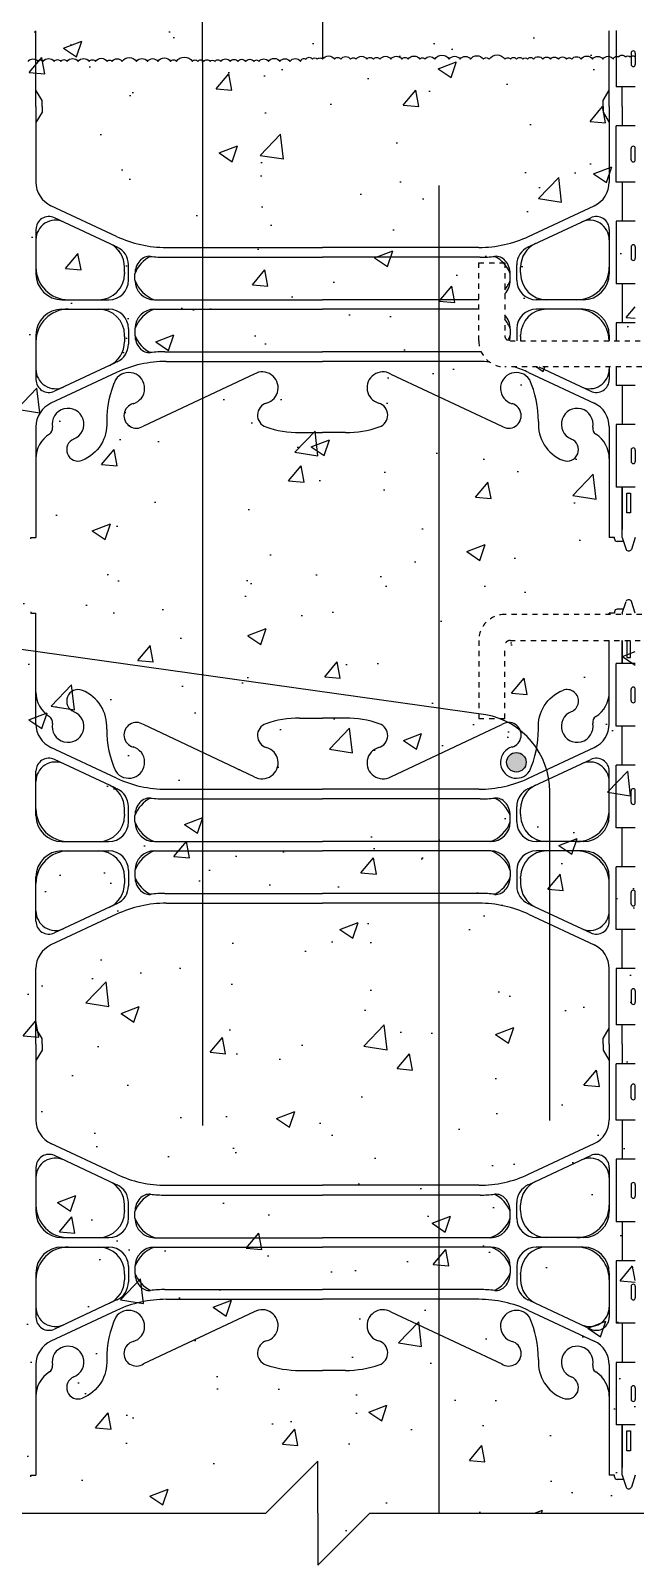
# Model space of a CAD drawing. Header units: inches. Extents: x 142.7 to 205, y -65.8 to 13.3.
# Drawn here: x 165.69 to 177.29, y -46.84 to -17.39 of the extents above; entities that cross this region are included whole.
import ezdxf

# ---------------------------------------------------------------- set-up
doc = ezdxf.new("R2010")
doc.units = ezdxf.units.IN
doc.header["$LTSCALE"] = 0.5
doc.header["$MEASUREMENT"] = 0
doc.linetypes.add('HIDDEN2', pattern=[0.1875, 0.125, -0.0625])
for name, color, linetype in [('HATCH', 12, 'Continuous'), ('LINE15', 9, 'Continuous'), ('line25', 2, 'Continuous'), ('LINE3', 3, 'Continuous'), ('LINE9', 9, 'Continuous'), ('Web_Edge', 9, 'Continuous')]:
    doc.layers.add(name, color=color, linetype=linetype)

msp = doc.modelspace()

# ---------------------------------------------------------------- hatches: boundary and pattern name
at = {"layer": 'HATCH'}
h = msp.add_hatch(dxfattribs=at)
h.set_pattern_fill('AR-CONC', color=256, scale=0.5, style=0)
edge = h.paths.add_edge_path()
edge.add_line((177.294, -9.842), (177.294, 8.158))
edge.add_line((177.294, 8.158), (170.106, 8.158))
edge.add_line((170.106, 8.158), (169.106, 7.158))
edge.add_line((169.106, 7.158), (169.106, 8.158))
edge.add_line((169.106, 8.158), (169.106, 9.158))
edge.add_line((169.106, 9.158), (168.106, 8.158))
edge.add_line((168.106, 8.158), (165.294, 8.158))
edge.add_line((165.294, 8.158), (165.294, -9.842))
edge.add_line((165.294, -9.842), (165.294, -17.977))
edge.add_spline(control_points=[(165.294, -17.977), (165.419, -18.041), (165.617, -18.142), (165.874, -17.856), (166.226, -18.15), (166.593, -17.878), (166.847, -18.15), (167.106, -17.956), (167.354, -18.167), (167.552, -18.027), (167.735, -18.011), (167.824, -18.135), (167.962, -18.172), (168.065, -18.048), (168.193, -17.998), (168.31, -17.963), (168.372, -17.987), (168.406, -18.029), (168.422, -18.084), (168.493, -18.11), (168.589, -18.134), (168.739, -18.142), (168.862, -18.067), (168.971, -18.059), (169.039, -18.047), (169.121, -18.063), (169.217, -18.109), (169.301, -18.147), (169.393, -18.153), (169.427, -18.063), (169.53, -18.045), (169.597, -17.984), (169.677, -17.992), (169.767, -17.989), (169.871, -17.993), (169.952, -18.031), (170.069, -18.095), (170.234, -18.108), (170.386, -18.041), (170.519, -17.965), (170.656, -17.947), (170.78, -17.941), (170.87, -17.968), (170.922, -18.054), (171.03, -18.121), (171.153, -18.158), (171.251, -18.149), (171.294, -18.145)], knot_values=[0, 0, 0, 0, 0.36882, 0.580962, 0.956064, 1.413946, 1.635694, 1.852394, 2.204033, 2.360582, 2.542219, 2.677797, 2.79395, 2.907785, 3.117226, 3.20968, 3.262351, 3.303115, 3.370216, 3.421138, 3.515057, 3.674522, 3.85319, 3.927977, 3.999794, 4.060692, 4.173001, 4.317056, 4.339836, 4.436406, 4.53825, 4.640095, 4.685656, 4.773056, 4.912503, 4.988734, 5.039656, 5.313971, 5.43662, 5.538465, 5.77077, 5.839112, 5.911139, 6.039898, 6.121993, 6.287819, 6.41534, 6.41534, 6.41534, 6.41534], degree=3, periodic=0)
edge.add_spline(control_points=[(171.294, -18.145), (171.336, -18.149), (171.434, -18.158), (171.558, -18.121), (171.666, -18.054), (171.717, -17.968), (171.807, -17.941), (171.931, -17.947), (172.068, -17.965), (172.201, -18.041), (172.354, -18.108), (172.518, -18.095), (172.636, -18.031), (172.717, -17.993), (172.821, -17.989), (172.91, -17.992), (172.991, -17.984), (173.058, -18.045), (173.161, -18.063), (173.194, -18.153), (173.253, -18.149), (173.277, -18.144), (173.294, -18.139)], knot_values=[4.266465, 4.266465, 4.266465, 4.266465, 4.393986, 4.559812, 4.641907, 4.770665, 4.842693, 4.911035, 5.14334, 5.245184, 5.367834, 5.642148, 5.693071, 5.769302, 5.908749, 5.996148, 6.04171, 6.143555, 6.245399, 6.341968, 6.364749, 6.41534, 6.41534, 6.41534, 6.41534], degree=3, periodic=0)
edge.add_spline(control_points=[(173.294, -18.139), (173.31, -18.144), (173.334, -18.149), (173.393, -18.153), (173.427, -18.063), (173.53, -18.045), (173.597, -17.984), (173.677, -17.992), (173.767, -17.989), (173.871, -17.993), (173.952, -18.031), (174.069, -18.095), (174.234, -18.108), (174.386, -18.041), (174.519, -17.965), (174.656, -17.947), (174.78, -17.941), (174.87, -17.968), (174.922, -18.054), (175.03, -18.121), (175.153, -18.158), (175.251, -18.149), (175.294, -18.145)], knot_values=[4.266465, 4.266465, 4.266465, 4.266465, 4.317056, 4.339836, 4.436406, 4.53825, 4.640095, 4.685656, 4.773056, 4.912503, 4.988734, 5.039656, 5.313971, 5.43662, 5.538465, 5.77077, 5.839112, 5.911139, 6.039898, 6.121993, 6.287819, 6.41534, 6.41534, 6.41534, 6.41534], degree=3, periodic=0)
edge.add_spline(control_points=[(175.294, -18.145), (175.336, -18.149), (175.434, -18.158), (175.558, -18.121), (175.666, -18.054), (175.717, -17.968), (175.807, -17.941), (175.931, -17.947), (176.068, -17.965), (176.201, -18.041), (176.354, -18.108), (176.518, -18.095), (176.636, -18.031), (176.717, -17.993), (176.821, -17.989), (176.91, -17.992), (176.991, -17.984), (177.058, -18.045), (177.161, -18.063), (177.194, -18.153), (177.253, -18.149), (177.277, -18.144), (177.294, -18.139)], knot_values=[4.266465, 4.266465, 4.266465, 4.266465, 4.393986, 4.559812, 4.641907, 4.770665, 4.842693, 4.911035, 5.14334, 5.245184, 5.367834, 5.642148, 5.693071, 5.769302, 5.908749, 5.996148, 6.04171, 6.143555, 6.245399, 6.341968, 6.364749, 6.41534, 6.41534, 6.41534, 6.41534], degree=3, periodic=0)
edge.add_line((177.294, -18.139), (177.294, -9.842))
h = msp.add_hatch(dxfattribs=at)
h.set_pattern_fill('AR-CONC', color=256, scale=0.5, style=0)
edge = h.paths.add_edge_path()
edge.add_line((177.294, -23.842), (174.79, -23.842))
edge.add_arc((174.79, -23.342), 0.5, 180, 270, ccw=False)
edge.add_line((174.29, -23.342), (174.29, -21.842))
edge.add_line((174.29, -21.842), (174.79, -21.842))
edge.add_line((174.79, -21.842), (174.79, -23.242))
edge.add_arc((174.89, -23.242), 0.1, 180, 270)
edge.add_line((174.89, -23.342), (177.294, -23.342))
edge.add_line((177.294, -23.342), (177.294, -18.967))
edge.add_line((177.294, -18.967), (177.294, -18.139))
edge.add_spline(control_points=[(177.294, -18.139), (177.277, -18.144), (177.253, -18.149), (177.194, -18.153), (177.161, -18.063), (177.058, -18.045), (176.991, -17.984), (176.91, -17.992), (176.821, -17.989), (176.717, -17.993), (176.636, -18.031), (176.518, -18.095), (176.354, -18.108), (176.201, -18.041), (176.068, -17.965), (175.931, -17.947), (175.807, -17.941), (175.717, -17.968), (175.666, -18.054), (175.558, -18.121), (175.434, -18.158), (175.336, -18.149), (175.294, -18.145)], knot_values=[4.266465, 4.266465, 4.266465, 4.266465, 4.317056, 4.339836, 4.436406, 4.53825, 4.640095, 4.685656, 4.773056, 4.912503, 4.988734, 5.039656, 5.313971, 5.43662, 5.538465, 5.77077, 5.839112, 5.911139, 6.039898, 6.121993, 6.287819, 6.41534, 6.41534, 6.41534, 6.41534], degree=3, periodic=0)
edge.add_spline(control_points=[(175.294, -18.145), (175.251, -18.149), (175.153, -18.158), (175.03, -18.121), (174.922, -18.054), (174.87, -17.968), (174.78, -17.941), (174.656, -17.947), (174.519, -17.965), (174.386, -18.041), (174.234, -18.108), (174.069, -18.095), (173.952, -18.031), (173.871, -17.993), (173.767, -17.989), (173.677, -17.992), (173.597, -17.984), (173.53, -18.045), (173.427, -18.063), (173.393, -18.153), (173.334, -18.149), (173.31, -18.144), (173.294, -18.139)], knot_values=[4.266465, 4.266465, 4.266465, 4.266465, 4.393986, 4.559812, 4.641907, 4.770665, 4.842693, 4.911035, 5.14334, 5.245184, 5.367834, 5.642148, 5.693071, 5.769302, 5.908749, 5.996148, 6.04171, 6.143555, 6.245399, 6.341968, 6.364749, 6.41534, 6.41534, 6.41534, 6.41534], degree=3, periodic=0)
edge.add_spline(control_points=[(173.294, -18.139), (173.277, -18.144), (173.253, -18.149), (173.194, -18.153), (173.161, -18.063), (173.058, -18.045), (172.991, -17.984), (172.91, -17.992), (172.821, -17.989), (172.717, -17.993), (172.636, -18.031), (172.518, -18.095), (172.354, -18.108), (172.201, -18.041), (172.068, -17.965), (171.931, -17.947), (171.807, -17.941), (171.717, -17.968), (171.666, -18.054), (171.558, -18.121), (171.434, -18.158), (171.336, -18.149), (171.294, -18.145)], knot_values=[4.266465, 4.266465, 4.266465, 4.266465, 4.317056, 4.339836, 4.436406, 4.53825, 4.640095, 4.685656, 4.773056, 4.912503, 4.988734, 5.039656, 5.313971, 5.43662, 5.538465, 5.77077, 5.839112, 5.911139, 6.039898, 6.121993, 6.287819, 6.41534, 6.41534, 6.41534, 6.41534], degree=3, periodic=0)
edge.add_spline(control_points=[(171.294, -18.145), (171.251, -18.149), (171.153, -18.158), (171.03, -18.121), (170.922, -18.054), (170.87, -17.968), (170.78, -17.941), (170.656, -17.947), (170.519, -17.965), (170.386, -18.041), (170.234, -18.108), (170.069, -18.095), (169.952, -18.031), (169.871, -17.993), (169.767, -17.989), (169.677, -17.992), (169.597, -17.984), (169.53, -18.045), (169.427, -18.063), (169.393, -18.153), (169.301, -18.147), (169.217, -18.109), (169.121, -18.063), (169.039, -18.047), (168.971, -18.059), (168.862, -18.067), (168.739, -18.142), (168.589, -18.134), (168.493, -18.11), (168.422, -18.084), (168.406, -18.029), (168.372, -17.987), (168.31, -17.963), (168.193, -17.998), (168.065, -18.048), (167.962, -18.172), (167.824, -18.135), (167.735, -18.011), (167.552, -18.027), (167.354, -18.167), (167.106, -17.956), (166.847, -18.15), (166.593, -17.878), (166.226, -18.15), (165.874, -17.856), (165.617, -18.142), (165.419, -18.041), (165.294, -17.977)], knot_values=[0, 0, 0, 0, 0.127521, 0.293347, 0.375442, 0.5042, 0.576228, 0.64457, 0.876875, 0.97872, 1.101369, 1.375684, 1.426606, 1.502837, 1.642284, 1.729684, 1.775245, 1.87709, 1.978934, 2.075503, 2.098284, 2.242339, 2.354648, 2.415546, 2.487363, 2.56215, 2.740817, 2.900283, 2.994201, 3.045124, 3.112225, 3.152989, 3.20566, 3.298114, 3.507555, 3.62139, 3.737542, 3.87312, 4.054757, 4.211307, 4.562946, 4.779646, 5.001394, 5.459275, 5.834378, 6.04652, 6.41534, 6.41534, 6.41534, 6.41534], degree=3, periodic=0)
edge.add_line((165.294, -17.977), (165.294, -27.842))
edge.add_line((165.294, -27.842), (165.294, -42.592))
edge.add_line((165.294, -42.592), (165.294, -45.842))
edge.add_line((165.294, -45.842), (170.203, -45.842))
edge.add_line((170.203, -45.842), (171.203, -44.842))
edge.add_line((171.203, -44.842), (171.203, -45.842))
edge.add_line((171.203, -45.842), (171.203, -46.842))
edge.add_line((171.203, -46.842), (172.203, -45.842))
edge.add_line((172.203, -45.842), (177.294, -45.842))
edge.add_line((177.294, -45.842), (177.294, -33.467))
edge.add_line((177.294, -33.467), (177.294, -29.092))
edge.add_line((177.294, -29.092), (174.89, -29.092))
edge.add_arc((174.89, -29.192), 0.1, 90, 180)
edge.add_line((174.79, -29.192), (174.79, -30.592))
edge.add_line((174.79, -30.592), (174.29, -30.592))
edge.add_line((174.29, -30.592), (174.29, -29.092))
edge.add_arc((174.79, -29.092), 0.5, 90, 180, ccw=False)
edge.add_line((174.79, -28.592), (177.294, -28.592))
edge.add_line((177.294, -28.592), (177.294, -23.842))
at = {"layer": 'LINE3'}
msp.add_hatch(color=256, dxfattribs=at).paths.add_polyline_path([(175.2, -31.43, 1), (174.825, -31.43, 1)])

# ---------------------------------------------------------------- linework, layer by layer
at = {"layer": 'HATCH'}
for points in [[(165.645, -17.977, -0.520567), (165.829, -17.977, -0.520567), (165.934, -17.977, -0.520567), (166.144, -17.977, -0.520567), (166.269, -17.977, -0.520567), (166.395, -17.977, -0.520567), (166.605, -17.977, -0.520567), (166.815, -17.977, -0.520567), (166.936, -17.977, -0.520567), (167.161, -17.977, -0.520567), (167.256, -17.977, -0.520567), (167.445, -17.977, -0.520567), (167.723, -17.977, -0.520567), (167.933, -17.977, -0.520567), (168.132, -17.977, -0.520567), (168.379, -17.977, -0.520567), (168.489, -17.977, -0.520567), (168.795, -17.977, -0.520567), (168.9, -17.977, -0.520567), (169.015, -17.977, -0.520567), (169.136, -17.977, -0.520567), (169.225, -17.977, -0.520567), (169.341, -17.977, -0.520567), (169.519, -17.977, -0.520567), (169.666, -17.977, -0.520567), (169.818, -17.977, -0.520567), (169.975, -17.977, -0.520567), (170.075, -17.977, -0.520567), (170.254, -17.977, -0.520567), (170.474, -17.977, -0.520567), (170.668, -17.977, -0.520567), (170.873, -17.977, -0.520567), (170.972, -17.934, -0.520567), (171.103, -17.934, -0.520567), (171.193, -17.934, -0.439264), (171.294, -17.934)], [(171.294, -17.934, -0.520567), (171.524, -17.934, -0.520567), (171.645, -17.934, -0.520567), (171.829, -17.934, -0.520567), (171.934, -17.934, -0.520567), (172.144, -17.934, -0.520567), (172.269, -17.934, -0.520567), (172.395, -17.934, -0.520567), (172.605, -17.934, -0.520567), (172.815, -17.934, -0.520567), (172.936, -17.934, -0.520567), (173.161, -17.934, -0.520567), (173.256, -17.934, -0.520567), (173.445, -17.934, -0.520567), (173.723, -17.934, -0.520567), (173.933, -17.934, -0.520567), (174.132, -17.934, -0.520567), (174.379, -17.934, -0.520567), (174.489, -17.934, -0.520567), (174.795, -17.934, -0.520567), (174.9, -17.934, -0.520567), (175.015, -17.934, -0.520567), (175.136, -17.934, -0.520567), (175.225, -17.934, -0.520567), (175.341, -17.934, -0.520567), (175.519, -17.934, -0.520567), (175.666, -17.934, -0.520567), (175.818, -17.934, -0.520567), (175.975, -17.934, -0.520567), (176.075, -17.934, -0.520567), (176.254, -17.934, -0.520567), (176.474, -17.934, -0.520567), (176.668, -17.934, -0.520567), (176.873, -17.934, -0.520567), (176.972, -17.892, -0.520567), (177.103, -17.892, -0.520567), (177.193, -17.892, -0.439264), (177.294, -17.892)]]:
    msp.add_lwpolyline(points, format="xyb", dxfattribs=at)
at = {"layer": 'LINE15', "linetype": 'HIDDEN2'}
for points in [[(174.79, -23.842, -0.414214), (174.29, -23.342), (174.29, -21.842), (174.79, -21.842), (174.79, -23.242, 0.414214), (174.89, -23.342)], [(174.79, -28.592, 0.414214), (174.29, -29.092), (174.29, -30.592), (174.79, -30.592), (174.79, -29.192, -0.414214), (174.89, -29.092)]]:
    msp.add_lwpolyline(points, format="xyb", dxfattribs=at)
for points in [[(174.89, -23.342), (181.419, -23.342)], [(181.419, -23.842), (174.79, -23.842)], [(181.419, -28.592), (174.79, -28.592)], [(174.89, -29.092), (181.419, -29.092)]]:
    msp.add_lwpolyline(points, dxfattribs=at)
at = {"layer": 'line25'}
for p, q in [((176.929, -17.387), (176.929, -18.467)), ((177.214, -17.817), (177.214, -18.037)), ((177.254, -17.777), (177.254, -17.777)), ((177.294, -17.817), (177.294, -18.037)), ((177.294, -17.872), (177.294, -17.872)), ((177.254, -18.077), (177.254, -18.077)), ((177.294, -17.982), (177.294, -17.982)), ((177.294, -18.467), (176.929, -18.467)), ((177.294, -19.217), (176.929, -19.217)), ((176.929, -20.297), (176.929, -19.217)), ((177.214, -19.867), (177.214, -19.647)), ((177.254, -19.607), (177.254, -19.607)), ((177.294, -19.867), (177.294, -19.647)), ((177.294, -19.702), (177.294, -19.702)), ((177.254, -19.907), (177.254, -19.907)), ((177.294, -19.812), (177.294, -19.812)), ((177.294, -20.297), (176.929, -20.297)), ((177.294, -21.047), (176.929, -21.047)), ((176.929, -21.047), (176.929, -22.247)), ((177.254, -21.497), (177.254, -21.497)), ((177.214, -21.537), (177.214, -21.757)), ((177.294, -21.537), (177.294, -21.757)), ((177.294, -21.592), (177.294, -21.592)), ((177.294, -21.702), (177.294, -21.702)), ((177.254, -21.797), (177.254, -21.797)), ((177.294, -22.247), (176.929, -22.247)), ((177.294, -22.997), (176.929, -22.997)), ((176.929, -22.997), (176.929, -23.342)), ((176.929, -23.842), (176.929, -24.197)), ((177.294, -24.197), (176.929, -24.197)), ((177.294, -24.947), (176.929, -24.947)), ((176.929, -24.947), (176.929, -26.147)), ((177.214, -25.437), (177.214, -25.657)), ((177.254, -25.397), (177.254, -25.397)), ((177.294, -25.437), (177.294, -25.657)), ((177.294, -25.492), (177.294, -25.492)), ((177.294, -25.602), (177.294, -25.602)), ((177.254, -25.697), (177.254, -25.697)), ((177.294, -26.147), (176.929, -26.147)), ((177.294, -29.537), (176.929, -29.537)), ((176.929, -30.737), (176.929, -29.537)), ((177.214, -30.247), (177.214, -30.027)), ((177.254, -29.987), (177.254, -29.987)), ((177.294, -30.247), (177.294, -30.027)), ((177.254, -30.287), (177.254, -30.287)), ((177.294, -30.082), (177.294, -30.082)), ((177.294, -30.192), (177.294, -30.192)), ((177.294, -30.737), (176.929, -30.737)), ((177.294, -31.487), (176.929, -31.487)), ((176.929, -32.687), (176.929, -31.487)), ((177.214, -32.197), (177.214, -31.977)), ((177.254, -31.937), (177.254, -31.937)), ((177.294, -32.197), (177.294, -31.977)), ((177.294, -32.032), (177.294, -32.032)), ((177.254, -32.237), (177.254, -32.237)), ((177.294, -32.142), (177.294, -32.142)), ((177.294, -32.687), (176.929, -32.687)), ((177.294, -33.437), (176.929, -33.437)), ((176.929, -34.637), (176.929, -33.437)), ((177.214, -34.147), (177.214, -33.927)), ((177.254, -33.887), (177.254, -33.887)), ((177.294, -34.147), (177.294, -33.927)), ((177.294, -33.982), (177.294, -33.982)), ((177.294, -34.092), (177.294, -34.092)), ((177.254, -34.187), (177.254, -34.187)), ((177.294, -34.637), (176.929, -34.637)), ((177.294, -35.387), (176.929, -35.387)), ((176.929, -35.387), (176.929, -36.467)), ((177.214, -35.817), (177.214, -36.037)), ((177.254, -35.777), (177.254, -35.777)), ((177.294, -35.817), (177.294, -36.037)), ((177.294, -35.872), (177.294, -35.872)), ((177.254, -36.077), (177.254, -36.077)), ((177.294, -35.982), (177.294, -35.982)), ((177.294, -36.467), (176.929, -36.467)), ((177.294, -37.217), (176.929, -37.217)), ((176.929, -38.297), (176.929, -37.217)), ((177.214, -37.867), (177.214, -37.647)), ((177.254, -37.607), (177.254, -37.607)), ((177.294, -37.867), (177.294, -37.647)), ((177.254, -37.907), (177.254, -37.907)), ((177.294, -37.702), (177.294, -37.702)), ((177.294, -37.812), (177.294, -37.812)), ((177.294, -38.297), (176.929, -38.297)), ((177.294, -39.047), (176.929, -39.047)), ((176.929, -39.047), (176.929, -40.247)), ((177.214, -39.537), (177.214, -39.757)), ((177.254, -39.497), (177.254, -39.497)), ((177.294, -39.537), (177.294, -39.757)), ((177.294, -39.592), (177.294, -39.592)), ((177.294, -39.702), (177.294, -39.702)), ((177.254, -39.797), (177.254, -39.797)), ((177.294, -40.247), (176.929, -40.247)), ((177.294, -40.997), (176.929, -40.997)), ((176.929, -40.997), (176.929, -42.197)), ((177.214, -41.487), (177.214, -41.707)), ((177.294, -41.487), (177.294, -41.707)), ((177.254, -41.747), (177.254, -41.747)), ((177.294, -41.542), (177.294, -41.542)), ((177.294, -41.652), (177.294, -41.652)), ((177.294, -42.197), (176.929, -42.197)), ((177.294, -42.947), (176.929, -42.947)), ((176.929, -42.947), (176.929, -44.147)), ((177.214, -43.437), (177.214, -43.657)), ((177.254, -43.397), (177.254, -43.397)), ((177.294, -43.437), (177.294, -43.657)), ((177.294, -43.492), (177.294, -43.492)), ((177.254, -43.697), (177.254, -43.697)), ((177.294, -43.602), (177.294, -43.602)), ((177.294, -44.147), (176.929, -44.147))]:
    msp.add_line(p, q, dxfattribs=at)
for centre, start, end in [((177.254, -17.817), 90, 180), ((177.254, -17.817), 360, 90), ((177.254, -18.037), 180, 270), ((177.254, -18.037), 270, 0), ((177.254, -19.647), 90, 180), ((177.254, -19.647), 0, 90), ((177.254, -19.867), 180, 270), ((177.254, -19.867), 270, 0), ((177.254, -21.537), 90, 180), ((177.254, -21.537), 360, 90), ((177.254, -21.757), 180, 270), ((177.254, -21.757), 270, 0), ((177.254, -25.437), 90, 180), ((177.254, -25.437), 360, 90), ((177.254, -25.657), 180, 270), ((177.254, -25.657), 270, 0), ((177.254, -30.027), 90, 180), ((177.254, -30.027), 0, 90), ((177.254, -30.247), 180, 270), ((177.254, -30.247), 270, 0), ((177.254, -31.977), 90, 180), ((177.254, -31.977), 0, 90), ((177.254, -32.197), 180, 270), ((177.254, -32.197), 270, 0), ((177.254, -33.927), 90, 180), ((177.254, -34.147), 180, 270), ((177.254, -33.927), 0, 90), ((177.254, -34.147), 270, 0), ((177.254, -35.817), 90, 180), ((177.254, -35.817), 360, 90), ((177.254, -36.037), 180, 270), ((177.254, -36.037), 270, 0), ((177.254, -37.647), 90, 180), ((177.254, -37.647), 0, 90), ((177.254, -37.867), 180, 270), ((177.254, -37.867), 270, 0), ((177.254, -39.537), 90, 180), ((177.254, -39.757), 180, 270), ((177.254, -39.537), 360, 90), ((177.254, -39.757), 270, 0), ((177.254, -41.487), 90, 180), ((177.254, -41.487), 360, 90), ((177.254, -41.707), 180, 270), ((177.254, -41.707), 270, 0), ((177.254, -43.437), 90, 180), ((177.254, -43.437), 360, 90), ((177.254, -43.657), 180, 270), ((177.254, -43.657), 270, 0)]:
    msp.add_arc(centre, 0.04, start, end, dxfattribs=at)
at = {"layer": 'LINE3'}
for p, q in [((171.294, 8.146), (171.294, -17.934)), ((168.993, -17.991), (168.993, 2.417)), ((168.993, -17.991), (168.993, -38.4)), ((173.526, -20.363), (173.526, -45.834)), ((174.424, -30.517), (160.901, -28.619)), ((175.652, -38.302), (175.652, -31.992))]:
    msp.add_line(p, q, dxfattribs=at)
msp.add_circle((175.012, -31.43), 0.188, dxfattribs=at)
msp.add_arc((174.152, -31.992), 1.5, 360, 79.5785, dxfattribs=at)
at = {"layer": 'LINE9'}
for p, q in [((171.203, -44.842), (170.203, -45.842)), ((171.203, -45.842), (171.203, -44.842)), ((161.446, -45.842), (170.203, -45.842)), ((171.203, -45.842), (171.203, -46.842)), ((171.203, -46.842), (172.203, -45.842)), ((172.203, -45.842), (181.233, -45.842))]:
    msp.add_line(p, q, dxfattribs=at)
at = {"layer": 'Web_Edge'}
for p, q in [((165.794, -18.842), (165.794, -17.389)), ((176.794, -18.842), (176.794, -17.389)), ((165.914, -18.73), (165.794, -18.53)), ((165.914, -18.73), (165.794, -18.53)), ((176.674, -18.73), (176.794, -18.53)), ((176.674, -18.73), (176.794, -18.53)), ((165.794, -18.842), (165.794, -20.295)), ((165.914, -18.842), (165.914, -18.73)), ((165.914, -18.842), (165.914, -18.73)), ((165.914, -18.842), (165.914, -18.954)), ((165.914, -18.842), (165.914, -18.954)), ((176.674, -18.842), (176.674, -18.73)), ((176.674, -18.842), (176.674, -18.73)), ((176.674, -18.842), (176.674, -18.954)), ((176.674, -18.842), (176.674, -18.954)), ((176.794, -18.842), (176.794, -20.295)), ((165.914, -18.954), (165.794, -19.154)), ((165.914, -18.954), (165.794, -19.154)), ((176.674, -18.954), (176.794, -19.154)), ((176.674, -18.954), (176.794, -19.154)), ((167.34, -21.337), (166.082, -20.748)), ((175.247, -21.337), (176.506, -20.748)), ((165.794, -21.205), (165.794, -22.053)), ((167.317, -21.525), (166.15, -20.979)), ((175.271, -21.525), (176.438, -20.979)), ((176.794, -21.205), (176.794, -22.053)), ((168.27, -21.737), (171.294, -21.737)), ((168.294, -21.549), (171.294, -21.549)), ((174.294, -21.549), (171.294, -21.549)), ((174.318, -21.737), (171.294, -21.737)), ((167.494, -22.03), (167.494, -21.926)), ((167.494, -22.03), (167.494, -22.053)), ((167.569, -22.178), (167.569, -21.881)), ((167.694, -22.179), (167.694, -22.053)), ((174.894, -22.179), (174.894, -22.053)), ((175.019, -22.178), (175.019, -21.881)), ((175.094, -22.03), (175.094, -21.926)), ((175.094, -22.03), (175.094, -22.053)), ((166.294, -22.553), (167.194, -22.553)), ((168.069, -22.554), (171.294, -22.554)), ((174.29, -22.554), (171.294, -22.554)), ((176.294, -22.553), (175.394, -22.553)), ((166.294, -22.733), (167.194, -22.733)), ((168.069, -22.734), (171.294, -22.734)), ((174.29, -22.734), (171.294, -22.734)), ((176.294, -22.733), (175.394, -22.733)), ((165.794, -23.233), (165.794, -24.082)), ((167.494, -23.257), (167.494, -23.233)), ((167.494, -23.257), (167.494, -23.361)), ((167.569, -23.108), (167.569, -23.405)), ((167.694, -23.109), (167.694, -23.234)), ((167.694, -23.109), (167.694, -23.222)), ((174.894, -23.109), (174.894, -23.222)), ((174.894, -23.109), (174.894, -23.234)), ((175.019, -23.108), (175.019, -23.342)), ((175.094, -23.257), (175.094, -23.233)), ((175.094, -23.257), (175.094, -23.342)), ((176.794, -23.233), (176.794, -23.342)), ((168.27, -23.55), (171.294, -23.55)), ((174.317, -23.55), (171.294, -23.55)), ((167.316, -23.762), (166.15, -24.308)), ((168.294, -23.737), (171.294, -23.737)), ((174.294, -23.737), (171.294, -23.737)), ((175.442, -23.842), (176.438, -24.308)), ((176.794, -23.842), (176.794, -24.082)), ((167.34, -23.95), (166.082, -24.538)), ((169.983, -23.978), (167.856, -24.978)), ((172.604, -23.978), (174.731, -24.978)), ((175.247, -23.95), (176.506, -24.538)), ((165.794, -24.991), (165.794, -27.113)), ((176.794, -24.991), (176.794, -27.113)), ((170.854, -25.102), (171.294, -25.102)), ((171.733, -25.102), (171.294, -25.102)), ((177.044, -27.113), (177.044, -26.147)), ((165.694, -27.113), (165.794, -27.113)), ((165.694, -27.143), (165.694, -27.113)), ((165.694, -27.143), (165.694, -27.143)), ((176.894, -27.113), (176.794, -27.113)), ((176.894, -27.143), (176.894, -27.113)), ((176.894, -27.143), (176.894, -27.143)), ((177.07, -27.193), (176.944, -27.193)), ((177.044, -27.113), (177.119, -27.343)), ((177.294, -27.113), (177.219, -27.343)), ((165.694, -28.541), (165.694, -28.571)), ((165.694, -28.541), (165.694, -28.541)), ((176.894, -28.541), (176.894, -28.541)), ((176.894, -28.541), (176.894, -28.571)), ((177.07, -28.491), (176.944, -28.491)), ((177.044, -28.571), (177.119, -28.341)), ((177.294, -28.571), (177.219, -28.341)), ((165.694, -28.571), (165.794, -28.571)), ((165.794, -30.693), (165.794, -28.571)), ((176.894, -28.571), (176.794, -28.571)), ((176.794, -28.592), (176.794, -28.571)), ((177.044, -28.571), (177.044, -28.592)), ((176.794, -30.693), (176.794, -29.092)), ((177.044, -29.092), (177.044, -29.537)), ((170.854, -30.582), (171.294, -30.582)), ((171.733, -30.582), (171.294, -30.582)), ((169.983, -31.706), (167.856, -30.706)), ((172.604, -31.706), (174.731, -30.706)), ((167.34, -31.734), (166.082, -31.146)), ((175.247, -31.734), (176.506, -31.146)), ((167.316, -31.922), (166.15, -31.376)), ((175.271, -31.922), (176.438, -31.376)), ((165.794, -32.451), (165.794, -31.602)), ((176.794, -32.451), (176.794, -31.602)), ((168.294, -31.947), (171.294, -31.947)), ((174.294, -31.947), (171.294, -31.947)), ((167.494, -32.427), (167.494, -32.323)), ((167.569, -32.576), (167.569, -32.279)), ((168.27, -32.134), (171.294, -32.134)), ((174.318, -32.134), (171.294, -32.134)), ((175.019, -32.576), (175.019, -32.279)), ((175.094, -32.427), (175.094, -32.323)), ((167.494, -32.427), (167.494, -32.451)), ((167.694, -32.576), (167.694, -32.45)), ((174.894, -32.576), (174.894, -32.45)), ((175.094, -32.427), (175.094, -32.451)), ((166.294, -32.951), (167.194, -32.951)), ((168.069, -32.951), (171.294, -32.951)), ((174.519, -32.951), (171.294, -32.951)), ((176.294, -32.951), (175.394, -32.951)), ((166.294, -33.131), (167.194, -33.131)), ((168.069, -33.131), (171.294, -33.131)), ((174.519, -33.131), (171.294, -33.131)), ((176.294, -33.131), (175.394, -33.131)), ((167.569, -33.506), (167.569, -33.803)), ((167.694, -33.506), (167.694, -33.619)), ((167.694, -33.506), (167.694, -33.631)), ((174.894, -33.506), (174.894, -33.631)), ((174.894, -33.506), (174.894, -33.619)), ((175.019, -33.506), (175.019, -33.803)), ((165.794, -34.479), (165.794, -33.631)), ((167.494, -33.654), (167.494, -33.631)), ((167.494, -33.654), (167.494, -33.758)), ((175.094, -33.654), (175.094, -33.631)), ((175.094, -33.654), (175.094, -33.758)), ((176.794, -34.479), (176.794, -33.631)), ((167.317, -34.159), (166.15, -34.705)), ((168.27, -33.947), (171.294, -33.947)), ((168.294, -34.135), (171.294, -34.135)), ((174.317, -33.947), (171.294, -33.947)), ((174.294, -34.135), (171.294, -34.135)), ((175.271, -34.159), (176.438, -34.705)), ((167.34, -34.347), (166.082, -34.936)), ((175.247, -34.347), (176.506, -34.936)), ((165.794, -36.842), (165.794, -35.389)), ((176.794, -36.842), (176.794, -35.389)), ((165.914, -36.73), (165.794, -36.53)), ((165.914, -36.73), (165.794, -36.53)), ((165.914, -36.842), (165.914, -36.73)), ((165.914, -36.842), (165.914, -36.73)), ((176.674, -36.73), (176.794, -36.53)), ((176.674, -36.73), (176.794, -36.53)), ((176.674, -36.842), (176.674, -36.73)), ((176.674, -36.842), (176.674, -36.73)), ((165.794, -36.842), (165.794, -38.295)), ((165.914, -36.954), (165.794, -37.154)), ((165.914, -36.954), (165.794, -37.154)), ((165.914, -36.842), (165.914, -36.954)), ((165.914, -36.842), (165.914, -36.954)), ((176.674, -36.842), (176.674, -36.954)), ((176.674, -36.842), (176.674, -36.954)), ((176.674, -36.954), (176.794, -37.154)), ((176.674, -36.954), (176.794, -37.154)), ((176.794, -36.842), (176.794, -38.295)), ((167.34, -39.337), (166.082, -38.748)), ((175.247, -39.337), (176.506, -38.748)), ((167.317, -39.525), (166.15, -38.979)), ((175.271, -39.525), (176.438, -38.979)), ((165.794, -39.205), (165.794, -40.053)), ((176.794, -39.205), (176.794, -40.053)), ((168.27, -39.737), (171.294, -39.737)), ((168.294, -39.549), (171.294, -39.549)), ((174.294, -39.549), (171.294, -39.549)), ((174.318, -39.737), (171.294, -39.737)), ((167.494, -40.03), (167.494, -39.926)), ((167.494, -40.03), (167.494, -40.053)), ((167.569, -40.178), (167.569, -39.881)), ((167.694, -40.179), (167.694, -40.053)), ((174.894, -40.179), (174.894, -40.053)), ((175.019, -40.178), (175.019, -39.881)), ((175.094, -40.03), (175.094, -39.926)), ((175.094, -40.03), (175.094, -40.053)), ((166.294, -40.553), (167.194, -40.553)), ((168.069, -40.554), (171.294, -40.554)), ((174.519, -40.554), (171.294, -40.554)), ((176.294, -40.553), (175.394, -40.553)), ((166.294, -40.733), (167.194, -40.733)), ((168.069, -40.734), (171.294, -40.734)), ((174.519, -40.734), (171.294, -40.734)), ((176.294, -40.733), (175.394, -40.733)), ((165.794, -41.233), (165.794, -42.082)), ((167.494, -41.257), (167.494, -41.233)), ((167.569, -41.108), (167.569, -41.405)), ((167.694, -41.109), (167.694, -41.234)), ((167.694, -41.109), (167.694, -41.222)), ((174.894, -41.109), (174.894, -41.222)), ((174.894, -41.109), (174.894, -41.234)), ((175.019, -41.108), (175.019, -41.405)), ((175.094, -41.257), (175.094, -41.233)), ((176.794, -41.233), (176.794, -42.082)), ((167.494, -41.257), (167.494, -41.361)), ((175.094, -41.257), (175.094, -41.361)), ((167.316, -41.762), (166.15, -42.308)), ((168.27, -41.55), (171.294, -41.55)), ((168.294, -41.737), (171.294, -41.737)), ((174.317, -41.55), (171.294, -41.55)), ((174.294, -41.737), (171.294, -41.737)), ((175.271, -41.762), (176.438, -42.308)), ((167.34, -41.95), (166.082, -42.538)), ((169.983, -41.978), (167.856, -42.978)), ((172.604, -41.978), (174.731, -42.978)), ((175.247, -41.95), (176.506, -42.538)), ((165.794, -42.991), (165.794, -45.113)), ((176.794, -42.991), (176.794, -45.113)), ((170.854, -43.102), (171.294, -43.102)), ((171.733, -43.102), (171.294, -43.102)), ((177.044, -45.113), (177.044, -44.147)), ((165.694, -45.113), (165.794, -45.113)), ((165.694, -45.143), (165.694, -45.113)), ((165.694, -45.143), (165.694, -45.143)), ((176.894, -45.113), (176.794, -45.113)), ((176.894, -45.143), (176.894, -45.113)), ((176.894, -45.143), (176.894, -45.143)), ((177.07, -45.193), (176.944, -45.193)), ((177.044, -45.113), (177.119, -45.343)), ((177.294, -45.113), (177.219, -45.343))]:
    msp.add_line(p, q, dxfattribs=at)
for points in [[(177.044, -18.842), (177.044, -18.467)], [(177.044, -18.842), (177.044, -19.217)], [(177.044, -20.297), (177.044, -21.047)], [(177.044, -22.247), (177.044, -22.997)], [(177.044, -24.197), (177.044, -24.947)], [(177.044, -26.147), (177.044, -26.963)], [(177.044, -29.537), (177.044, -29.092)], [(177.134, -29.092), (177.134, -29.421), (177.204, -29.421), (177.204, -29.092)], [(177.044, -31.487), (177.044, -30.737)], [(177.044, -33.437), (177.044, -32.687)], [(177.044, -35.387), (177.044, -34.637)], [(177.044, -36.842), (177.044, -36.467)], [(177.044, -36.842), (177.044, -37.217)], [(177.044, -38.297), (177.044, -39.047)], [(177.044, -40.247), (177.044, -40.997)], [(177.044, -42.197), (177.044, -42.947)], [(177.044, -44.147), (177.044, -44.963)]]:
    msp.add_lwpolyline(points, dxfattribs=at)
for points in [[(167.152, -24.892, -0.325312), (166.685, -25.634)], [(175.435, -24.892, 0.325312), (175.902, -25.634)], [(167.152, -30.792, 0.325312), (166.685, -30.05)], [(175.435, -30.792, -0.325312), (175.902, -30.05)], [(167.152, -42.892, -0.325312), (166.685, -43.634)], [(175.435, -42.892, 0.325312), (175.902, -43.634)]]:
    msp.add_lwpolyline(points, format="xyb", dxfattribs=at)
for points in [[(177.134, -26.263), (177.204, -26.263), (177.204, -26.643), (177.134, -26.643)], [(177.134, -44.263), (177.204, -44.263), (177.204, -44.643), (177.134, -44.643)]]:
    msp.add_lwpolyline(points, close=True, dxfattribs=at)
for centre, radius, start, end in [((166.294, -20.295), 0.5, 180, 244.9204), ((176.294, -20.295), 0.5, 295.0796, 360), ((166.044, -21.205), 0.25, 64.9204, 180), ((166.169, -21.402), 0.375, 64.9204, 180), ((176.419, -21.402), 0.375, 0, 115.0796), ((176.544, -21.205), 0.25, 360, 115.0796), ((166.994, -21.926), 0.5, 0, 64.9204), ((168.294, -19.299), 2.25, 244.9204, 270), ((174.294, -19.299), 2.25, 270, 295.0796), ((175.594, -21.926), 0.5, 115.0796, 180), ((168.27, -19.487), 2.25, 244.9204, 245.9248), ((167.193, -21.882), 0.376, 0.0491, 64.813), ((168.277, -22.275), 0.624, 117.0966, 159.0881), ((167.976, -21.969), 0.25, 86.1209, 138.3704), ((168.27, -19.487), 2.25, 262.9228, 270), ((174.318, -19.487), 2.25, 270, 277.0772), ((174.612, -21.969), 0.25, 41.6296, 93.8791), ((174.311, -22.275), 0.624, 20.9119, 62.9034), ((175.395, -21.882), 0.376, 115.187, 179.9509), ((174.317, -19.487), 2.25, 294.0752, 295.0796), ((166.419, -21.928), 0.625, 180, 270), ((166.294, -22.053), 0.5, 180, 270), ((166.994, -22.053), 0.5, 270, 0), ((168.07, -22.053), 0.376, 138.3704, 179.9486), ((174.517, -22.053), 0.376, 0.0514, 41.6296), ((175.594, -22.053), 0.5, 180, 270), ((176.169, -21.928), 0.625, 270, 0), ((176.294, -22.053), 0.5, 270, 360), ((167.194, -22.178), 0.375, 270, 0), ((168.069, -22.179), 0.375, 180, 270), ((168.275, -21.972), 0.617, 199.5682, 250.4318), ((174.312, -21.972), 0.617, 320.7719, 340.4318), ((174.519, -22.179), 0.375, 316.3871, 0), ((175.394, -22.178), 0.375, 180, 270), ((166.294, -23.233), 0.5, 90, 180), ((166.419, -23.358), 0.625, 90, 180), ((166.994, -23.233), 0.5, 0, 90), ((167.194, -23.108), 0.375, 360, 90), ((168.069, -23.109), 0.375, 90, 180), ((168.275, -23.315), 0.617, 109.6458, 160.4318), ((174.519, -23.109), 0.375, 360, 43.6129), ((174.312, -23.315), 0.617, 19.5682, 39.2281), ((175.394, -23.108), 0.375, 90, 180), ((175.594, -23.233), 0.5, 90, 180), ((176.169, -23.358), 0.625, 1.4914, 90), ((176.294, -23.233), 0.5, 360, 90), ((168.07, -23.234), 0.376, 180.0491, 221.6135), ((168.277, -23.012), 0.624, 200.9119, 242.8949), ((174.311, -23.012), 0.624, 329.1266, 339.0881), ((174.518, -23.234), 0.376, 343.4371, 359.9509), ((166.994, -23.361), 0.5, 295.0796, 360), ((167.192, -23.405), 0.376, 295.1919, 359.9486), ((167.975, -23.318), 0.25, 221.6135, 273.8988), ((168.27, -25.8), 2.25, 90, 97.097), ((174.317, -25.8), 2.25, 89.5248, 90), ((168.27, -25.8), 2.25, 114.0524, 115.0796), ((168.294, -25.987), 2.25, 90, 115.0796), ((174.294, -25.987), 2.25, 84.829, 90), ((174.294, -25.987), 2.25, 64.9204, 72.4675), ((166.169, -23.885), 0.375, 180, 295.0796), ((166.044, -24.082), 0.25, 180, 295.0796), ((169.152, -24.892), 2, 156.0362, 179.9854), ((167.575, -24.254), 0.305, 285.7253, 145.3297), ((170.136, -24.242), 0.305, 285.7253, 120), ((172.451, -24.242), 0.305, 60, 254.2747), ((175.012, -24.254), 0.305, 34.6703, 254.2747), ((173.435, -24.892), 2, 0.0146, 23.9638), ((176.419, -23.885), 0.375, 244.9204, 360), ((176.544, -24.082), 0.25, 244.9204, 360), ((166.294, -24.991), 0.5, 115.0796, 180), ((166.409, -24.942), 0.305, 291.8037, 191.0944), ((167.723, -24.778), 0.24, 105.7253, 303.75), ((170.284, -24.767), 0.24, 105.7253, 251.077), ((172.304, -24.767), 0.24, 288.923, 74.2747), ((174.864, -24.778), 0.24, 236.25, 74.2747), ((176.179, -24.942), 0.305, 348.9056, 248.1963), ((176.294, -24.991), 0.5, 360, 64.9204), ((165.987, -25.025), 0.125, 301.9268, 11.0944), ((170.854, -23.102), 2, 251.077, 270), ((171.733, -23.102), 2, 270, 288.923), ((176.601, -25.025), 0.125, 168.9056, 238.0732), ((166.344, -25.598), 0.55, 121.9268, 180), ((166.604, -25.43), 0.22, 111.8037, 291.8037), ((175.984, -25.43), 0.22, 248.1963, 68.1963), ((176.244, -25.598), 0.55, 360, 58.0732), ((176.944, -27.143), 0.05, 180, 270), ((177.169, -27.317), 0.0567, 208.0725, 331.9275), ((176.944, -28.541), 0.05, 90, 180), ((177.169, -28.367), 0.0567, 28.0725, 151.9275), ((166.604, -30.254), 0.22, 68.1963, 248.1963), ((175.984, -30.254), 0.22, 291.8037, 111.8037), ((166.344, -30.086), 0.55, 180, 238.0732), ((176.244, -30.086), 0.55, 301.9268, 0), ((165.987, -30.659), 0.125, 348.9056, 58.0732), ((166.409, -30.742), 0.305, 168.9056, 68.1963), ((170.854, -32.582), 2, 90, 108.923), ((171.733, -32.582), 2, 71.077, 90), ((176.179, -30.742), 0.305, 111.8037, 11.0944), ((176.601, -30.659), 0.125, 121.9268, 191.0944), ((166.294, -30.693), 0.5, 180, 244.9204), ((169.152, -30.792), 2, 180.0146, 203.9638), ((167.723, -30.906), 0.24, 56.25, 254.2747), ((170.284, -30.917), 0.24, 108.923, 254.2747), ((172.304, -30.917), 0.24, 285.7253, 71.077), ((174.864, -30.906), 0.24, 285.7253, 123.75), ((173.435, -30.792), 2, 336.0362, 359.9854), ((176.294, -30.693), 0.5, 295.0796, 0), ((167.575, -31.43), 0.305, 214.6703, 74.2747), ((170.136, -31.442), 0.305, 240, 74.2747), ((172.451, -31.442), 0.305, 105.7253, 300), ((175.012, -31.43), 0.305, 105.7253, 325.3297), ((166.044, -31.602), 0.25, 64.9204, 180), ((166.169, -31.799), 0.375, 64.9204, 180), ((176.419, -31.799), 0.375, 0, 115.0796), ((176.544, -31.602), 0.25, 0, 115.0796), ((168.294, -29.697), 2.25, 244.9204, 270), ((174.294, -29.697), 2.25, 270, 295.0796), ((166.994, -32.323), 0.5, 0, 64.9204), ((168.27, -29.884), 2.25, 244.9204, 245.9476), ((167.192, -32.279), 0.376, 0.0514, 64.8081), ((175.395, -32.279), 0.376, 115.1919, 179.9486), ((175.594, -32.323), 0.5, 115.0796, 180), ((174.318, -29.884), 2.25, 294.0524, 295.0796), ((166.419, -32.326), 0.625, 180, 270), ((168.277, -32.673), 0.624, 117.0966, 159.0881), ((168.07, -32.45), 0.376, 138.3704, 179.9486), ((167.976, -32.366), 0.25, 86.1209, 138.3704), ((168.27, -29.884), 2.25, 262.9228, 270), ((174.318, -29.884), 2.25, 270, 277.0772), ((174.612, -32.366), 0.25, 41.6296, 93.8791), ((174.311, -32.673), 0.624, 20.9119, 62.9034), ((174.517, -32.45), 0.376, 0.0514, 41.6296), ((176.169, -32.326), 0.625, 270, 0), ((166.294, -32.451), 0.5, 180, 270), ((166.994, -32.451), 0.5, 270, 0), ((167.194, -32.576), 0.375, 270, 0), ((168.275, -32.369), 0.617, 199.5682, 250.4318), ((168.069, -32.576), 0.375, 180, 270), ((174.519, -32.576), 0.375, 270, 0), ((174.312, -32.369), 0.617, 289.5682, 340.4318), ((175.394, -32.576), 0.375, 180, 270), ((175.594, -32.451), 0.5, 180, 270), ((176.294, -32.451), 0.5, 270, 0), ((166.419, -33.756), 0.625, 90, 180), ((166.294, -33.631), 0.5, 90, 180), ((166.994, -33.631), 0.5, 0, 90), ((167.194, -33.506), 0.375, 360, 90), ((168.275, -33.712), 0.617, 109.6458, 160.4318), ((168.069, -33.506), 0.375, 90, 180), ((174.519, -33.506), 0.375, 360, 90), ((174.312, -33.712), 0.617, 19.5682, 70.3542), ((175.394, -33.506), 0.375, 90, 180), ((175.594, -33.631), 0.5, 90, 180), ((176.169, -33.756), 0.625, 360, 90), ((176.294, -33.631), 0.5, 0, 90), ((166.994, -33.758), 0.5, 295.0796, 360), ((167.193, -33.802), 0.376, 295.187, 359.9509), ((168.277, -33.409), 0.624, 200.9119, 242.8949), ((168.07, -33.631), 0.376, 180.0491, 221.6135), ((174.311, -33.409), 0.624, 297.1051, 339.0881), ((174.518, -33.631), 0.376, 318.3865, 359.9509), ((175.395, -33.802), 0.376, 180.0491, 244.813), ((175.594, -33.758), 0.5, 180, 244.9204), ((168.27, -36.197), 2.25, 114.0752, 115.0796), ((168.294, -36.385), 2.25, 90, 115.0796), ((167.975, -33.715), 0.25, 221.6135, 273.8988), ((168.27, -36.197), 2.25, 90, 97.097), ((174.294, -36.385), 2.25, 64.9204, 90), ((174.317, -36.197), 2.25, 82.903, 90), ((174.612, -33.715), 0.25, 266.1012, 318.3865), ((174.317, -36.197), 2.25, 64.9204, 65.9248), ((166.169, -34.282), 0.375, 180, 295.0796), ((176.419, -34.282), 0.375, 244.9204, 360), ((166.044, -34.479), 0.25, 180, 295.0796), ((176.544, -34.479), 0.25, 244.9204, 0), ((166.294, -35.389), 0.5, 115.0796, 180), ((176.294, -35.389), 0.5, 0, 64.9204), ((166.294, -38.295), 0.5, 180, 244.9204), ((176.294, -38.295), 0.5, 295.0796, 360), ((166.044, -39.205), 0.25, 64.9204, 180), ((166.169, -39.402), 0.375, 64.9204, 180), ((176.419, -39.402), 0.375, 0, 115.0796), ((176.544, -39.205), 0.25, 360, 115.0796), ((168.294, -37.299), 2.25, 244.9204, 270), ((174.294, -37.299), 2.25, 270, 295.0796), ((166.994, -39.926), 0.5, 0, 64.9204), ((168.27, -37.487), 2.25, 244.9204, 245.9248), ((167.193, -39.882), 0.376, 0.0491, 64.813), ((168.277, -40.275), 0.624, 117.0966, 159.0881), ((167.976, -39.969), 0.25, 86.1209, 138.3704), ((168.27, -37.487), 2.25, 262.9228, 270), ((174.318, -37.487), 2.25, 270, 277.0772), ((174.612, -39.969), 0.25, 41.6296, 93.8791), ((174.311, -40.275), 0.624, 20.9119, 62.9034), ((175.395, -39.882), 0.376, 115.187, 179.9509), ((175.594, -39.926), 0.5, 115.0796, 180), ((174.317, -37.487), 2.25, 294.0752, 295.0796), ((166.419, -39.928), 0.625, 180, 270), ((166.294, -40.053), 0.5, 180, 270), ((166.994, -40.053), 0.5, 270, 0), ((168.07, -40.053), 0.376, 138.3704, 179.9486), ((174.517, -40.053), 0.376, 0.0514, 41.6296), ((175.594, -40.053), 0.5, 180, 270), ((176.169, -39.928), 0.625, 270, 0), ((176.294, -40.053), 0.5, 270, 360), ((167.194, -40.178), 0.375, 270, 0), ((168.069, -40.179), 0.375, 180, 270), ((168.275, -39.972), 0.617, 199.5682, 250.4318), ((174.312, -39.972), 0.617, 289.5682, 340.4318), ((174.519, -40.179), 0.375, 270, 0), ((175.394, -40.178), 0.375, 180, 270), ((166.294, -41.233), 0.5, 90, 180), ((166.419, -41.358), 0.625, 90, 180), ((166.994, -41.233), 0.5, 0, 90), ((167.194, -41.108), 0.375, 360, 90), ((168.069, -41.109), 0.375, 90, 180), ((168.275, -41.315), 0.617, 109.6458, 160.4318), ((174.312, -41.315), 0.617, 19.5682, 70.3542), ((174.519, -41.109), 0.375, 360, 90), ((175.394, -41.108), 0.375, 90, 180), ((175.594, -41.233), 0.5, 90, 180), ((176.169, -41.358), 0.625, 360, 90), ((176.294, -41.233), 0.5, 360, 90), ((168.07, -41.234), 0.376, 180.0491, 221.6135), ((168.277, -41.012), 0.624, 200.9119, 242.8949), ((174.311, -41.012), 0.624, 297.1051, 339.0881), ((174.518, -41.234), 0.376, 318.3865, 359.9509), ((166.994, -41.361), 0.5, 295.0796, 360), ((167.192, -41.405), 0.376, 295.1919, 359.9486), ((167.975, -41.318), 0.25, 221.6135, 273.8988), ((174.612, -41.318), 0.25, 266.1012, 318.3865), ((175.395, -41.405), 0.376, 180.0514, 244.8081), ((175.594, -41.361), 0.5, 180, 244.9204), ((168.27, -43.8), 2.25, 114.0524, 115.0796), ((168.294, -43.987), 2.25, 90, 115.0796), ((168.27, -43.8), 2.25, 90, 97.097), ((174.294, -43.987), 2.25, 64.9204, 90), ((174.317, -43.8), 2.25, 82.903, 90), ((174.318, -43.8), 2.25, 64.9204, 65.9476), ((166.169, -41.885), 0.375, 180, 295.0796), ((166.044, -42.082), 0.25, 180, 295.0796), ((169.152, -42.892), 2, 156.0362, 179.9854), ((167.575, -42.254), 0.305, 285.7253, 145.3297), ((170.136, -42.242), 0.305, 285.7253, 120), ((172.451, -42.242), 0.305, 60, 254.2747), ((175.012, -42.254), 0.305, 34.6703, 254.2747), ((173.435, -42.892), 2, 0.0146, 23.9638), ((176.419, -41.885), 0.375, 244.9204, 360), ((176.544, -42.082), 0.25, 244.9204, 360), ((166.294, -42.991), 0.5, 115.0796, 180), ((166.409, -42.942), 0.305, 291.8037, 191.0944), ((167.723, -42.778), 0.24, 105.7253, 303.75), ((170.284, -42.767), 0.24, 105.7253, 251.077), ((172.304, -42.767), 0.24, 288.923, 74.2747), ((174.864, -42.778), 0.24, 236.25, 74.2747), ((176.179, -42.942), 0.305, 348.9056, 248.1963), ((176.294, -42.991), 0.5, 360, 64.9204), ((165.987, -43.025), 0.125, 301.9268, 11.0944), ((170.854, -41.102), 2, 251.077, 270), ((171.733, -41.102), 2, 270, 288.923), ((176.601, -43.025), 0.125, 168.9056, 238.0732), ((166.344, -43.598), 0.55, 121.9268, 180), ((166.604, -43.43), 0.22, 111.8037, 291.8037), ((175.984, -43.43), 0.22, 248.1963, 68.1963), ((176.244, -43.598), 0.55, 360, 58.0732), ((176.944, -45.143), 0.05, 180, 270), ((177.169, -45.317), 0.0567, 208.0725, 331.9275)]:
    msp.add_arc(centre, radius, start, end, dxfattribs=at)

doc.saveas('drawing.dxf')
